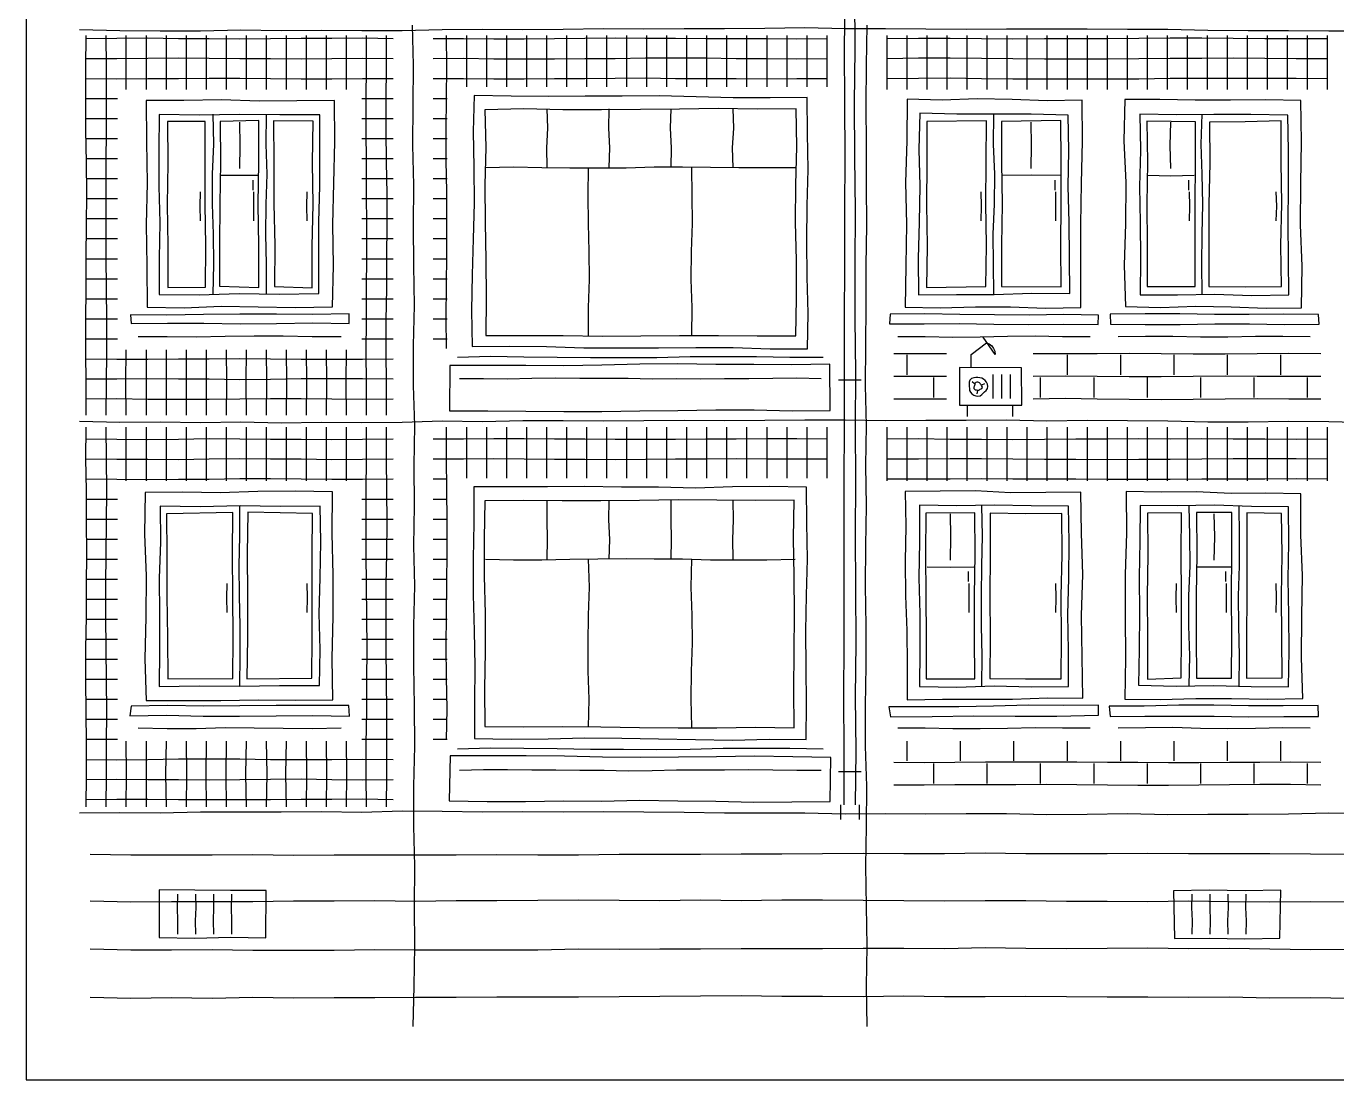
# Model space of a CAD drawing. Header units: millimetres. Extents: x 0 to 165, y 0 to 320.
# Drawn here: x 0 to 98.2, y 0 to 78.9 of the extents above; entities that cross this region are included whole.
import ezdxf

# ---------------------------------------------------------------- set-up
doc = ezdxf.new("R2010")
doc.units = ezdxf.units.MM
for name, color, linetype, true_color in [('01_KARKAS', 1, 'Continuous', 0xd62728), ('02_PROYOMY', 5, 'Continuous', 0x1f5fd6), ('03_BALKONY', 3, 'Continuous', 0x2ca02c), ('04_KLADKA', 32, 'Continuous', 0x8c5a2b), ('05_KONDICIONERY', 6, 'Continuous', 0xc512c5), ('06_VODOSTOK', 4, 'Continuous', 0x0f9aa0), ('07_TSEKOL', 30, 'Continuous', 0xe68a00)]:
    doc.layers.add(name, color=color, linetype=linetype, true_color=true_color)

msp = doc.modelspace()

# ---------------------------------------------------------------- linework, layer by layer
at = {"layer": '01_KARKAS'}
for points in [[(0, 81.509), (0, 78.491), (0, 75.472), (0, 72.453), (0, 69.434), (0, 66.415), (0, 63.396), (0, 60.377), (0, 57.358), (0, 54.34), (0, 51.321), (0, 48.302), (0, 45.283), (0, 42.264), (0, 39.245), (0, 36.226), (0, 33.208), (0, 30.189), (0, 27.17), (0, 24.151), (0, 21.132), (0, 18.113), (0, 15.094), (0, 12.075), (0, 9.057), (0, 6.038), (0, 3.019), (0, 0)], [(4, 78.667), (7.019, 78.594), (10.038, 78.556), (13.058, 78.556), (16.077, 78.638), (19.096, 78.586), (22.115, 78.612), (25.135, 78.601), (28.154, 78.594), (31.173, 78.661), (34.192, 78.693), (37.212, 78.669), (40.231, 78.695), (43.25, 78.75), (46.269, 78.726), (49.288, 78.732), (52.308, 78.731), (55.327, 78.762), (58.346, 78.806), (61.365, 78.731), (64.385, 78.749), (67.404, 78.719), (70.423, 78.702), (73.442, 78.709), (76.462, 78.712), (79.481, 78.704), (82.5, 78.689), (85.519, 78.681), (88.538, 78.614), (91.558, 78.598), (94.577, 78.589), (97.596, 78.566), (100.615, 78.564)], [(29, 4), (29.069, 7), (29.121, 10), (29.086, 13), (29.108, 16), (29.052, 19), (29.052, 22), (29.123, 25), (29.099, 28), (29.047, 31), (29.052, 34), (29.125, 37), (29.049, 40), (29.086, 43), (29.063, 46), (29.11, 49), (29.013, 52), (29.018, 55), (29.085, 58), (29.048, 61), (29.009, 64), (29.03, 67), (28.976, 70), (28.982, 73), (29.018, 76), (28.949, 79)], [(63, 4), (62.956, 7), (63.008, 10), (62.953, 13), (62.915, 16), (62.944, 19), (62.98, 22), (62.885, 25), (62.882, 28), (62.941, 31), (62.919, 34), (62.887, 37), (62.899, 40), (62.946, 43), (62.895, 46), (62.951, 49), (62.884, 52), (62.906, 55), (62.922, 58), (62.931, 61), (62.968, 64), (62.942, 67), (62.954, 70), (62.917, 73), (62.95, 76), (62.992, 79)], [(4, 49.333), (7.019, 49.254), (10.038, 49.288), (13.058, 49.226), (16.077, 49.284), (19.096, 49.217), (22.115, 49.263), (25.135, 49.24), (28.154, 49.262), (31.173, 49.351), (34.192, 49.295), (37.212, 49.38), (40.231, 49.373), (43.25, 49.365), (46.269, 49.387), (49.288, 49.404), (52.308, 49.39), (55.327, 49.402), (58.346, 49.441), (61.365, 49.439), (64.385, 49.388), (67.404, 49.403), (70.423, 49.415), (73.442, 49.438), (76.462, 49.354), (79.481, 49.41), (82.5, 49.386), (85.519, 49.353), (88.538, 49.291), (91.558, 49.29), (94.577, 49.327), (97.596, 49.298), (100.615, 49.238)], [(4, 20), (7.019, 20.015), (10.038, 19.994), (13.058, 20.069), (16.077, 20.071), (19.096, 20.078), (22.115, 20.1), (25.135, 20.053), (28.154, 20.132), (31.173, 20.127), (34.192, 20.065), (37.212, 20.089), (40.231, 20.077), (43.25, 20.103), (46.269, 20.062), (49.288, 20.034), (52.308, 19.989), (55.327, 19.983), (58.346, 19.988), (61.365, 19.922), (64.385, 19.941), (67.404, 19.927), (70.423, 19.946), (73.442, 19.936), (76.462, 19.874), (79.481, 19.89), (82.5, 19.942), (85.519, 19.867), (88.538, 19.903), (91.558, 19.884), (94.577, 19.911), (97.596, 19.992), (100.615, 19.955)], [(0, 0), (3, 0), (6, 0), (9, 0), (12, 0), (15, 0), (18, 0), (21, 0), (24, 0), (27, 0), (30, 0), (33, 0), (36, 0), (39, 0), (42, 0), (45, 0), (48, 0), (51, 0), (54, 0), (57, 0), (60, 0), (63, 0), (66, 0), (69, 0), (72, 0), (75, 0), (78, 0), (81, 0), (84, 0), (87, 0), (90, 0), (93, 0), (96, 0), (99, 0)]]:
    msp.add_lwpolyline(points, dxfattribs=at)
at = {"layer": '02_PROYOMY'}
for points in [[(8.985, 73.348), (9.015, 70.255), (9.05, 67.161), (8.983, 64.067), (9.046, 60.974), (9.056, 57.88)], [(23.109, 73.344), (20.284, 73.322), (17.459, 73.293), (14.635, 73.405), (11.81, 73.355), (8.985, 73.348)], [(22.938, 57.887), (23.013, 60.978), (22.978, 64.07), (23.045, 67.161), (23.129, 70.252), (23.109, 73.344)], [(65.994, 73.437), (65.966, 70.324), (65.875, 67.211), (65.958, 64.097), (65.902, 60.984), (65.847, 57.872)], [(79.099, 73.38), (76.477, 73.328), (73.857, 73.429), (71.236, 73.467), (68.615, 73.373), (65.994, 73.437)], [(79.001, 57.848), (79.017, 60.954), (79.007, 64.061), (79.067, 67.167), (79.143, 70.273), (79.099, 73.38)], [(82.298, 73.418), (82.236, 70.316), (82.38, 67.215), (82.361, 64.113), (82.269, 61.01), (82.351, 57.909)], [(95.502, 73.353), (92.861, 73.396), (90.221, 73.362), (87.58, 73.363), (84.939, 73.432), (82.298, 73.418)], [(95.537, 57.828), (95.587, 60.933), (95.473, 64.038), (95.483, 67.143), (95.543, 70.248), (95.502, 73.353)], [(9.969, 72.304), (9.947, 69.606), (9.934, 66.907), (10.017, 64.208), (9.957, 61.51), (9.97, 58.811)], [(22.004, 72.27), (18.995, 72.279), (15.987, 72.306), (12.978, 72.237), (9.969, 72.304)], [(10.576, 71.763), (10.6, 68.659), (10.562, 65.554), (10.622, 62.45), (10.604, 59.345)], [(13.404, 71.778), (10.576, 71.763)], [(13.422, 59.372), (13.446, 62.473), (13.41, 65.575), (13.415, 68.677), (13.404, 71.778)], [(14, 58.833), (14.05, 61.083), (14.034, 63.333), (13.963, 65.583), (13.965, 67.833), (14.059, 70.083), (14, 72.333)], [(14.537, 71.785), (14.563, 68.697), (14.505, 65.609), (14.487, 62.521), (14.493, 59.433)], [(17.417, 71.838), (14.537, 71.785)], [(16, 68.243), (16.021, 69.988), (16, 71.733)], [(17.427, 59.338), (17.43, 62.463), (17.39, 65.588), (17.435, 68.713), (17.417, 71.838)], [(18, 58.833), (18, 61.083), (17.959, 63.333), (17.977, 65.583), (18.061, 67.833), (17.986, 70.083), (18, 72.333)], [(21.499, 71.805), (18.535, 71.823)], [(18.535, 71.823), (18.56, 68.721), (18.548, 65.619), (18.62, 62.517), (18.591, 59.415)], [(21.42, 59.325), (21.434, 62.445), (21.491, 65.565), (21.444, 68.685), (21.499, 71.805)], [(21.928, 58.904), (21.934, 61.577), (21.926, 64.251), (21.999, 66.924), (21.999, 69.597), (22.004, 72.27)], [(66.955, 72.41), (66.884, 69.687), (66.939, 66.964), (66.91, 64.242), (66.814, 61.52), (66.854, 58.797)], [(78.07, 72.255), (75.292, 72.329), (72.513, 72.332), (69.733, 72.336), (66.955, 72.41)], [(67.473, 71.776), (67.464, 68.668), (67.457, 65.56), (67.491, 62.451), (67.452, 59.343)], [(71.954, 71.819), (67.473, 71.776)], [(71.898, 59.425), (71.953, 62.523), (71.905, 65.622), (71.916, 68.721), (71.954, 71.819)], [(72.5, 58.833), (72.463, 61.083), (72.445, 63.333), (72.531, 65.583), (72.557, 67.833), (72.456, 70.083), (72.5, 72.333)], [(73.079, 71.768), (73.067, 68.682), (73.111, 65.596), (73.064, 62.51), (73.077, 59.424)], [(77.521, 71.839), (73.079, 71.768)], [(75.3, 68.243), (75.323, 69.988), (75.3, 71.733)], [(77.532, 59.382), (77.511, 62.496), (77.535, 65.61), (77.546, 68.725), (77.521, 71.839)], [(78.175, 58.884), (78.165, 61.558), (78.148, 64.233), (78.056, 66.906), (78.109, 69.581), (78.07, 72.255)], [(83.425, 72.314), (83.474, 69.61), (83.396, 66.906), (83.447, 64.202), (83.493, 61.498), (83.459, 58.794)], [(94.524, 72.26), (91.749, 72.298), (88.974, 72.298), (86.199, 72.277), (83.425, 72.314)], [(87.597, 71.752), (83.955, 71.808)], [(83.955, 71.808), (84.001, 68.712), (83.968, 65.616), (83.972, 62.52), (83.983, 59.425)], [(85.752, 68.243), (85.713, 69.988), (85.752, 71.733)], [(87.58, 59.428), (87.58, 62.509), (87.576, 65.59), (87.608, 68.671), (87.597, 71.752)], [(88.104, 58.833), (88.08, 61.083), (88.094, 63.333), (88.152, 65.583), (88.108, 67.833), (88.037, 70.083), (88.104, 72.333)], [(88.639, 71.736), (88.665, 68.656), (88.607, 65.577), (88.603, 62.498), (88.605, 59.418)], [(94.025, 71.818), (91.333, 71.75), (88.639, 71.736)], [(94.036, 59.413), (93.996, 62.514), (94.067, 65.615), (94.025, 68.717), (94.025, 71.818)], [(94.6, 58.79), (94.562, 61.483), (94.547, 64.178), (94.569, 66.872), (94.567, 69.566), (94.524, 72.26)], [(73.1, 67.743), (75.3, 67.792), (77.5, 67.743)], [(14.6, 67.743), (17.4, 67.743)], [(17, 66.643), (17, 67.393)], [(77.1, 66.643), (77.1, 67.393)], [(84, 67.743), (85.752, 67.696), (87.504, 67.743)], [(87.104, 66.643), (87.104, 67.393)], [(13.05, 64.343), (13.044, 65.428), (13.05, 66.513)], [(17.05, 64.343), (17.049, 65.428), (17.05, 66.513)], [(21.05, 64.343), (21.027, 65.428), (21.05, 66.513)], [(71.55, 64.343), (71.566, 65.428), (71.55, 66.513)], [(77.15, 64.343), (77.142, 65.428), (77.15, 66.513)], [(87.154, 64.343), (87.17, 65.428), (87.154, 66.513)], [(93.65, 64.343), (93.689, 65.428), (93.65, 66.513)], [(10.604, 59.345), (13.422, 59.372)], [(14.493, 59.433), (17.427, 59.338)], [(18.591, 59.415), (21.42, 59.325)], [(67.452, 59.343), (71.898, 59.425)], [(73.077, 59.424), (77.532, 59.382)], [(83.983, 59.425), (87.58, 59.428)], [(88.605, 59.418), (91.32, 59.381), (94.036, 59.413)], [(9.056, 57.88), (11.833, 57.819), (14.609, 57.948), (17.385, 57.884), (20.162, 57.834), (22.938, 57.887)], [(9.97, 58.811), (12.96, 58.797), (15.949, 58.882), (18.939, 58.841), (21.928, 58.904)], [(66.854, 58.797), (69.684, 58.828), (72.515, 58.817), (75.345, 58.908), (78.175, 58.884)], [(82.351, 57.909), (84.988, 57.851), (87.626, 57.932), (90.263, 57.885), (92.899, 57.797), (95.537, 57.828)], [(83.459, 58.794), (86.245, 58.78), (89.03, 58.847), (91.815, 58.74), (94.6, 58.79)], [(24.2, 57.364), (21.47, 57.317), (18.739, 57.335), (16.008, 57.344), (13.277, 57.312), (10.546, 57.28), (7.815, 57.284)], [(7.815, 57.284), (7.866, 56.651)], [(24.194, 56.634), (24.2, 57.364)], [(64.733, 57.34), (64.682, 56.615)], [(80.345, 57.267), (77.744, 57.312), (75.141, 57.273), (72.539, 57.285), (69.937, 57.327), (67.335, 57.359), (64.733, 57.34)], [(65.847, 57.872), (68.478, 57.815), (71.109, 57.896), (73.74, 57.905), (76.37, 57.792), (79.001, 57.848)], [(80.299, 56.576), (80.345, 57.267)], [(96.828, 57.31), (94.226, 57.335), (91.625, 57.317), (89.023, 57.309), (86.421, 57.365), (83.82, 57.381), (81.218, 57.351)], [(81.218, 57.351), (81.235, 56.583)], [(96.862, 56.601), (96.828, 57.31)], [(7.866, 56.651), (10.588, 56.672), (13.309, 56.667), (16.03, 56.609), (18.752, 56.641), (21.473, 56.689), (24.194, 56.634)], [(64.682, 56.615), (67.285, 56.61), (69.888, 56.635), (72.491, 56.587), (75.093, 56.571), (77.696, 56.592), (80.299, 56.576)], [(81.235, 56.583), (83.84, 56.569), (86.444, 56.581), (89.048, 56.629), (91.653, 56.622), (94.257, 56.577), (96.862, 56.601)], [(8.4, 55.683), (10.571, 55.665), (12.743, 55.639), (14.914, 55.69), (17.086, 55.719), (19.257, 55.718), (21.429, 55.664), (23.6, 55.683)], [(65.3, 55.683), (67.357, 55.683), (69.414, 55.626), (71.471, 55.652), (73.529, 55.69), (75.586, 55.732), (77.643, 55.671), (79.7, 55.683)], [(81.8, 55.683), (83.857, 55.707), (85.914, 55.704), (87.971, 55.642), (90.029, 55.654), (92.086, 55.708), (94.143, 55.701), (96.2, 55.683)], [(8.919, 43.977), (8.871, 40.865), (8.984, 37.754), (8.973, 34.643), (8.895, 31.531), (8.985, 28.42)], [(22.959, 44.046), (20.151, 44.088), (17.343, 44.054), (14.535, 43.952), (11.727, 44.02), (8.919, 43.977)], [(22.981, 28.457), (22.928, 31.575), (23.004, 34.693), (22.991, 37.81), (22.928, 40.928), (22.959, 44.046)], [(79.018, 44.021), (76.383, 43.995), (73.747, 43.973), (71.112, 44.107), (68.476, 44.092), (65.84, 44.06)], [(65.84, 44.06), (65.89, 41.458), (65.863, 38.856), (65.883, 36.255), (65.979, 33.654), (65.993, 31.052), (66.004, 28.451)], [(79.162, 28.595), (79.1, 31.68), (79.065, 34.765), (79.152, 37.851), (79.057, 40.936), (79.018, 44.021)], [(82.407, 44.067), (82.444, 40.953), (82.33, 37.84), (82.337, 34.726), (82.36, 31.612), (82.297, 28.499)], [(95.501, 43.891), (92.882, 43.932), (90.263, 43.919), (87.645, 44.049), (85.026, 44.022), (82.407, 44.067)], [(95.632, 28.569), (95.543, 31.632), (95.568, 34.697), (95.621, 37.762), (95.499, 40.826), (95.501, 43.891)], [(10.031, 42.961), (10.056, 40.263), (9.952, 37.565), (9.98, 34.866), (9.993, 32.168), (9.96, 29.469)], [(22.027, 42.974), (19.028, 42.93), (16.029, 42.998), (13.03, 42.922), (10.031, 42.961)], [(15.477, 42.481), (10.501, 42.395)], [(10.501, 42.395), (10.533, 39.303), (10.533, 36.211), (10.591, 33.119), (10.599, 30.027)], [(15.492, 30.053), (15.507, 33.16), (15.489, 36.267), (15.46, 39.374), (15.477, 42.481)], [(16, 29.5), (16.027, 31.75), (16.038, 34), (15.986, 36.25), (15.943, 38.5), (16.012, 40.75), (16, 43)], [(16.61, 42.51), (16.547, 39.393), (16.589, 36.276), (16.574, 33.159), (16.524, 30.043)], [(21.443, 42.419), (16.61, 42.51)], [(21.399, 30.086), (21.42, 33.169), (21.425, 36.252), (21.42, 39.336), (21.443, 42.419)], [(21.977, 29.541), (22.022, 32.227), (21.951, 34.914), (22.012, 37.601), (22.062, 40.287), (22.027, 42.974)], [(66.923, 43.04), (66.926, 40.323), (66.868, 37.606), (66.95, 34.89), (66.956, 32.173), (66.932, 29.456)], [(78.092, 42.971), (75.3, 42.985), (72.507, 43.03), (69.715, 42.987), (66.923, 43.04)], [(67.395, 42.444), (67.378, 39.342), (67.411, 36.241), (67.424, 33.139), (67.425, 30.037)], [(71.067, 42.474), (67.395, 42.444)], [(69.252, 38.91), (69.266, 40.655), (69.252, 42.4)], [(71.067, 30.042), (71.057, 33.15), (71.037, 36.258), (71.093, 39.366), (71.067, 42.474)], [(71.604, 29.5), (71.63, 31.75), (71.571, 34), (71.569, 36.25), (71.604, 38.5), (71.644, 40.75), (71.604, 43)], [(72.211, 42.431), (72.221, 39.339), (72.183, 36.248), (72.215, 33.156), (72.202, 30.064)], [(77.59, 42.415), (74.9, 42.394), (72.211, 42.431)], [(77.55, 30.031), (77.566, 33.127), (77.544, 36.223), (77.602, 39.319), (77.59, 42.415)], [(78.089, 29.449), (78.099, 32.154), (78.04, 34.858), (78.109, 37.562), (78.145, 40.266), (78.092, 42.971)], [(83.466, 43.024), (83.435, 40.332), (83.381, 37.639), (83.405, 34.946), (83.377, 32.254), (83.334, 29.561)], [(94.563, 42.92), (91.789, 42.93), (89.015, 43.027), (86.24, 42.992), (83.466, 43.024)], [(84.002, 42.441), (84.031, 39.334), (83.976, 36.228), (84.014, 33.121), (84.008, 30.014)], [(86.563, 42.474), (84.002, 42.441)], [(86.524, 30.1), (86.543, 33.194), (86.561, 36.287), (86.531, 39.38), (86.563, 42.474)], [(87.133, 29.5), (87.167, 31.75), (87.114, 34), (87.098, 36.25), (87.191, 38.5), (87.178, 40.75), (87.133, 43)], [(87.674, 42.496), (87.703, 39.389), (87.66, 36.283), (87.664, 33.177), (87.67, 30.07)], [(90.325, 42.498), (87.674, 42.496)], [(89, 38.91), (89.041, 40.655), (89, 42.4)], [(90.303, 30.093), (90.323, 33.195), (90.289, 36.296), (90.322, 39.397), (90.325, 42.498)], [(90.867, 29.5), (90.904, 31.75), (90.859, 34), (90.831, 36.25), (90.887, 38.5), (90.892, 40.75), (90.867, 43)], [(91.448, 42.458), (91.453, 39.361), (91.443, 36.264), (91.427, 33.167), (91.424, 30.07)], [(94.047, 42.415), (91.448, 42.458)], [(94.085, 30.097), (94.059, 33.176), (94.043, 36.256), (94.092, 39.335), (94.047, 42.415)], [(94.58, 29.443), (94.619, 32.138), (94.598, 34.834), (94.549, 37.529), (94.603, 40.225), (94.563, 42.92)], [(67.5, 38.41), (69.252, 38.404), (71.004, 38.41)], [(87.733, 38.41), (90.267, 38.41)], [(70.604, 37.31), (70.604, 38.06)], [(89.867, 37.31), (89.867, 38.06)], [(15.05, 35.01), (15.02, 36.095), (15.05, 37.18)], [(21.05, 35.01), (21.079, 36.095), (21.05, 37.18)], [(70.654, 35.01), (70.634, 36.095), (70.654, 37.18)], [(77.15, 35.01), (77.169, 36.095), (77.15, 37.18)], [(86.183, 35.01), (86.155, 36.095), (86.183, 37.18)], [(89.917, 35.01), (89.917, 36.095), (89.917, 37.18)], [(93.65, 35.01), (93.675, 36.095), (93.65, 37.18)], [(9.96, 29.469), (12.964, 29.501), (15.969, 29.476), (18.973, 29.534), (21.977, 29.541)], [(10.599, 30.027), (15.492, 30.053)], [(16.524, 30.043), (21.399, 30.086)], [(66.932, 29.456), (69.721, 29.416), (72.511, 29.499), (75.3, 29.444), (78.089, 29.449)], [(67.425, 30.037), (71.067, 30.042)], [(72.202, 30.064), (74.876, 30.037), (77.55, 30.031)], [(83.334, 29.561), (86.145, 29.491), (88.957, 29.521), (91.768, 29.461), (94.58, 29.443)], [(84.008, 30.014), (86.524, 30.1)], [(87.67, 30.07), (90.303, 30.093)], [(91.424, 30.07), (94.085, 30.097)], [(66.004, 28.451), (68.636, 28.504), (71.267, 28.514), (73.899, 28.512), (76.53, 28.6), (79.162, 28.595)], [(82.297, 28.499), (84.964, 28.485), (87.631, 28.562), (90.298, 28.566), (92.966, 28.498), (95.632, 28.569)], [(7.869, 27.99), (7.759, 27.26)], [(24.163, 28.024), (21.448, 28.044), (18.732, 28.029), (16.016, 27.998), (13.301, 27.977), (10.585, 28.032), (7.869, 27.99)], [(8.985, 28.42), (11.784, 28.4), (14.583, 28.397), (17.382, 28.467), (20.182, 28.438), (22.981, 28.457)], [(24.222, 27.241), (24.163, 28.024)], [(80.327, 28.065), (77.711, 28.028), (75.095, 28.066), (72.48, 27.983), (69.865, 27.933), (67.249, 27.944), (64.633, 27.931)], [(64.633, 27.931), (64.754, 27.192)], [(80.333, 27.297), (80.327, 28.065)], [(96.786, 28.041), (94.179, 27.999), (91.572, 28.005), (88.965, 28.057), (86.358, 28.049), (83.751, 27.99), (81.144, 27.995)], [(81.144, 27.995), (81.209, 27.221)], [(96.81, 27.219), (96.786, 28.041)], [(7.759, 27.26), (10.503, 27.302), (13.247, 27.239), (15.991, 27.227), (18.734, 27.261), (21.478, 27.273), (24.222, 27.241)], [(64.754, 27.192), (67.87, 27.21), (70.985, 27.259), (74.101, 27.245), (77.217, 27.229), (80.333, 27.297)], [(81.209, 27.221), (83.809, 27.228), (86.409, 27.244), (89.01, 27.227), (91.61, 27.197), (94.21, 27.21), (96.81, 27.219)], [(8.4, 26.35), (10.571, 26.319), (12.743, 26.32), (14.914, 26.394), (17.086, 26.368), (19.257, 26.33), (21.429, 26.32), (23.6, 26.35)], [(65.3, 26.35), (67.357, 26.37), (69.414, 26.313), (71.471, 26.299), (73.529, 26.341), (75.586, 26.38), (77.643, 26.366), (79.7, 26.35)], [(81.8, 26.35), (83.857, 26.382), (85.914, 26.409), (87.971, 26.337), (90.029, 26.323), (92.086, 26.337), (94.143, 26.394), (96.2, 26.35)]]:
    msp.add_lwpolyline(points, dxfattribs=at)
at = {"layer": '03_BALKONY'}
for points in [[(33.565, 73.722), (33.488, 71.037), (33.53, 68.35), (33.558, 65.664), (33.495, 62.978), (33.409, 60.292), (33.35, 57.607), (33.404, 54.92)], [(58.516, 73.56), (55.743, 73.539), (52.971, 73.545), (50.199, 73.624), (47.427, 73.703), (44.654, 73.681), (41.882, 73.667), (39.109, 73.64), (36.337, 73.675), (33.565, 73.722)], [(57.678, 72.713), (54.764, 72.701), (51.851, 72.743), (48.937, 72.7), (46.024, 72.684), (43.111, 72.65), (40.197, 72.661), (37.283, 72.713), (34.37, 72.658)], [(39.04, 68.333), (39.012, 69.8), (39.076, 71.267), (39.04, 72.733)], [(43.68, 68.333), (43.717, 69.8), (43.645, 71.267), (43.68, 72.733)], [(48.32, 68.333), (48.351, 69.8), (48.276, 71.267), (48.32, 72.733)], [(52.96, 68.333), (52.925, 69.8), (53.009, 71.267), (52.96, 72.733)], [(57.666, 55.719), (57.711, 58.551), (57.707, 61.384), (57.627, 64.216), (57.658, 67.048), (57.725, 69.88), (57.678, 72.713)], [(58.54, 54.742), (58.584, 57.43), (58.519, 60.118), (58.478, 62.807), (58.508, 65.495), (58.578, 68.184), (58.54, 70.872), (58.516, 73.56)], [(34.37, 72.658), (34.432, 69.839), (34.364, 67.02), (34.381, 64.201), (34.43, 61.382), (34.46, 58.563), (34.427, 55.744)], [(34.4, 68.333), (36.509, 68.386), (38.618, 68.323), (40.727, 68.3), (42.836, 68.314), (44.945, 68.306), (47.055, 68.368), (49.164, 68.377), (51.273, 68.35), (53.382, 68.338), (55.491, 68.318), (57.6, 68.333)], [(42.133, 55.733), (42.128, 57.833), (42.197, 59.933), (42.176, 62.033), (42.115, 64.133), (42.109, 66.233), (42.133, 68.333)], [(49.867, 55.733), (49.89, 57.833), (49.817, 59.933), (49.833, 62.033), (49.929, 64.133), (49.885, 66.233), (49.867, 68.333)], [(34.427, 55.744), (37.332, 55.754), (40.237, 55.738), (43.142, 55.698), (46.047, 55.721), (48.951, 55.742), (51.856, 55.755), (54.761, 55.733), (57.666, 55.719)], [(32.3, 54.133), (34.791, 54.21), (37.282, 54.157), (39.773, 54.123), (42.264, 54.095), (44.755, 54.095), (47.245, 54.108), (49.736, 54.164), (52.227, 54.161), (54.718, 54.179), (57.209, 54.134), (59.7, 54.133)], [(33.404, 54.92), (36.197, 54.94), (38.99, 54.912), (41.782, 54.824), (44.575, 54.816), (47.368, 54.815), (50.162, 54.838), (52.955, 54.846), (55.747, 54.744), (58.54, 54.742)], [(31.735, 53.498), (31.723, 50.096)], [(60.208, 53.591), (57.361, 53.548), (54.513, 53.572), (51.666, 53.563), (48.818, 53.624), (45.971, 53.587), (43.124, 53.536), (40.277, 53.482), (37.429, 53.492), (34.582, 53.496), (31.735, 53.498)], [(60.227, 50.132), (60.208, 53.591)], [(32.45, 52.533), (34.257, 52.52), (36.063, 52.512), (37.87, 52.553), (39.677, 52.579), (41.483, 52.563), (43.29, 52.553), (45.097, 52.555), (46.903, 52.509), (48.71, 52.52), (50.517, 52.5), (52.323, 52.517), (54.13, 52.521), (55.937, 52.542), (57.743, 52.579), (59.55, 52.533)], [(31.723, 50.096), (34.573, 50.116), (37.424, 50.079), (40.274, 50.051), (43.125, 50.045), (45.975, 50.109), (48.825, 50.127), (51.676, 50.173), (54.526, 50.171), (57.376, 50.114), (60.227, 50.132)], [(33.523, 44.4), (33.547, 41.709), (33.474, 39.017), (33.482, 36.326), (33.553, 33.635), (33.613, 30.943), (33.585, 28.252), (33.578, 25.56)], [(58.466, 44.388), (55.695, 44.438), (52.923, 44.401), (50.152, 44.318), (47.38, 44.378), (44.609, 44.388), (41.837, 44.437), (39.066, 44.417), (36.294, 44.415), (33.523, 44.4)], [(58.424, 25.494), (58.47, 28.193), (58.423, 30.892), (58.412, 33.591), (58.471, 36.29), (58.521, 38.989), (58.485, 41.689), (58.466, 44.388)], [(34.359, 43.362), (34.316, 40.546), (34.319, 37.731), (34.383, 34.915), (34.383, 32.099), (34.327, 29.284), (34.35, 26.468)], [(57.526, 43.419), (54.63, 43.399), (51.734, 43.416), (48.838, 43.45), (45.942, 43.377), (43.047, 43.351), (40.151, 43.365), (37.255, 43.386), (34.359, 43.362)], [(39.04, 39), (39.044, 40.467), (39.019, 41.933), (39.04, 43.4)], [(43.68, 39), (43.72, 40.467), (43.66, 41.933), (43.68, 43.4)], [(48.32, 39), (48.337, 40.467), (48.314, 41.933), (48.32, 43.4)], [(52.96, 39), (52.934, 40.467), (52.999, 41.933), (52.96, 43.4)], [(57.54, 26.356), (57.499, 29.2), (57.541, 32.044), (57.566, 34.887), (57.536, 37.731), (57.481, 40.575), (57.526, 43.419)], [(34.4, 39), (36.509, 38.952), (38.618, 38.935), (40.727, 38.99), (42.836, 39.022), (44.945, 39.036), (47.055, 39.022), (49.164, 39.018), (51.273, 38.947), (53.382, 38.934), (55.491, 38.953), (57.6, 39)], [(42.133, 26.4), (42.168, 28.5), (42.108, 30.6), (42.104, 32.7), (42.13, 34.8), (42.195, 36.9), (42.133, 39)], [(49.867, 26.4), (49.818, 28.5), (49.854, 30.6), (49.917, 32.7), (49.881, 34.8), (49.817, 36.9), (49.867, 39)], [(33.578, 25.56), (36.339, 25.509), (39.1, 25.542), (41.86, 25.605), (44.621, 25.594), (47.382, 25.532), (50.142, 25.489), (52.903, 25.433), (55.664, 25.508), (58.424, 25.494)], [(34.35, 26.468), (37.249, 26.448), (40.148, 26.467), (43.047, 26.448), (45.945, 26.394), (48.844, 26.358), (51.743, 26.371), (54.642, 26.418), (57.54, 26.356)], [(32.3, 24.8), (34.791, 24.851), (37.282, 24.849), (39.773, 24.813), (42.264, 24.765), (44.755, 24.769), (47.245, 24.731), (49.736, 24.775), (52.227, 24.843), (54.718, 24.832), (57.209, 24.844), (59.7, 24.8)], [(31.766, 24.259), (31.693, 20.899)], [(60.274, 24.151), (57.423, 24.196), (54.573, 24.232), (51.722, 24.184), (48.871, 24.171), (46.02, 24.133), (43.169, 24.174), (40.318, 24.251), (37.468, 24.263), (34.617, 24.275), (31.766, 24.259)], [(60.225, 20.85), (60.274, 24.151)], [(32.45, 23.2), (34.257, 23.231), (36.063, 23.235), (37.87, 23.227), (39.677, 23.222), (41.483, 23.186), (43.29, 23.183), (45.097, 23.146), (46.903, 23.172), (48.71, 23.205), (50.517, 23.223), (52.323, 23.221), (54.13, 23.228), (55.937, 23.222), (57.743, 23.196), (59.55, 23.2)], [(31.693, 20.899), (34.546, 20.853), (37.399, 20.853), (40.252, 20.884), (43.106, 20.875), (45.959, 20.941), (48.812, 20.885), (51.665, 20.869), (54.518, 20.802), (57.371, 20.81), (60.225, 20.85)]]:
    msp.add_lwpolyline(points, dxfattribs=at)
at = {"layer": '04_KLADKA'}
for points in [[(4.5, 49.783), (4.491, 52.153), (4.477, 54.522), (4.461, 56.892), (4.489, 59.261), (4.504, 61.631), (4.525, 64), (4.535, 66.369), (4.516, 68.739), (4.472, 71.108), (4.47, 73.478), (4.475, 75.847), (4.5, 78.217)], [(4.5, 78), (6.8, 78.017), (9.1, 78.034), (11.4, 77.994), (13.7, 77.991), (16, 77.978), (18.3, 77.994), (20.6, 78.021), (22.9, 78.02), (25.2, 78.035), (27.5, 78)], [(6, 49.783), (6.018, 52.153), (6.042, 54.522), (6.032, 56.892), (6.014, 59.261), (5.999, 61.631), (5.986, 64), (5.979, 66.369), (5.993, 68.739), (6.018, 71.108), (6.017, 73.478), (6.024, 75.847), (6, 78.217)], [(7.5, 74.183), (7.5, 78.217)], [(9, 74.183), (9, 78.217)], [(10.5, 74.183), (10.5, 78.217)], [(12, 74.183), (12, 78.217)], [(13.5, 74.183), (13.5, 78.217)], [(15, 74.183), (15, 78.217)], [(16.5, 74.183), (16.5, 78.217)], [(18, 74.183), (18, 78.217)], [(19.5, 74.183), (19.5, 78.217)], [(21, 74.183), (21, 78.217)], [(22.5, 74.183), (22.5, 78.217)], [(24, 74.183), (24, 78.217)], [(25.5, 49.783), (25.482, 52.153), (25.46, 54.522), (25.494, 56.892), (25.502, 59.261), (25.529, 61.631), (25.522, 64), (25.506, 66.369), (25.484, 68.739), (25.459, 71.108), (25.481, 73.478), (25.493, 75.847), (25.5, 78.217)], [(27, 49.783), (26.981, 52.153), (26.966, 54.522), (26.978, 56.892), (27.019, 59.261), (27.028, 61.631), (27.043, 64), (27.032, 66.369), (26.996, 68.739), (26.978, 71.108), (26.979, 73.478), (26.995, 75.847), (27, 78.217)], [(30.5, 78), (32.769, 77.98), (35.038, 77.974), (37.308, 77.975), (39.577, 77.98), (41.846, 78.006), (44.115, 78.035), (46.385, 78.02), (48.654, 78.019), (50.923, 77.99), (53.192, 77.99), (55.462, 77.981), (57.731, 77.968), (60, 78)], [(31.5, 54.783), (31.468, 57.127), (31.484, 59.47), (31.518, 61.813), (31.517, 64.157), (31.517, 66.5), (31.471, 68.843), (31.473, 71.187), (31.489, 73.53), (31.508, 75.873), (31.5, 78.217)], [(33, 74.383), (33, 78.217)], [(34.5, 74.383), (34.5, 78.217)], [(36, 74.383), (36, 78.217)], [(37.5, 74.383), (37.5, 78.217)], [(39, 74.383), (39, 78.217)], [(40.5, 74.383), (40.5, 78.217)], [(42, 74.383), (42, 78.217)], [(43.5, 74.383), (43.5, 78.217)], [(45, 74.383), (45, 78.217)], [(46.5, 74.383), (46.5, 78.217)], [(48, 74.383), (48, 78.217)], [(49.5, 74.383), (49.5, 78.217)], [(51, 74.383), (51, 78.217)], [(52.5, 74.383), (52.5, 78.217)], [(54, 74.383), (54, 78.217)], [(55.5, 74.383), (55.5, 78.217)], [(57, 74.383), (57, 78.217)], [(58.5, 74.383), (58.5, 78.217)], [(60, 74.383), (60, 78.217)], [(64.5, 74.183), (64.5, 78.217)], [(64.5, 78), (66.857, 78.021), (69.214, 78.007), (71.571, 78.003), (73.929, 77.971), (76.286, 77.98), (78.643, 77.99), (81, 77.988), (83.357, 78.026), (85.714, 78.042), (88.071, 78.032), (90.429, 78.008), (92.786, 77.985), (95.143, 77.982), (97.5, 78)], [(66, 74.183), (66, 78.217)], [(67.5, 74.183), (67.5, 78.217)], [(69, 74.183), (69, 78.217)], [(70.5, 74.183), (70.5, 78.217)], [(72, 74.183), (72, 78.217)], [(73.5, 74.183), (73.5, 78.217)], [(75, 74.183), (75, 78.217)], [(76.5, 74.183), (76.5, 78.217)], [(78, 74.183), (78, 78.217)], [(79.5, 74.183), (79.5, 78.217)], [(81, 74.183), (81, 78.217)], [(82.5, 74.183), (82.5, 78.217)], [(84, 74.183), (84, 78.217)], [(85.5, 74.183), (85.5, 78.217)], [(87, 74.183), (87, 78.217)], [(88.5, 74.183), (88.5, 78.217)], [(90, 74.183), (90, 78.217)], [(91.5, 74.183), (91.5, 78.217)], [(93, 74.183), (93, 78.217)], [(94.5, 74.183), (94.5, 78.217)], [(96, 74.183), (96, 78.217)], [(97.5, 74.183), (97.5, 78.217)], [(4.5, 76.5), (6.8, 76.496), (9.1, 76.52), (11.4, 76.531), (13.7, 76.524), (16, 76.499), (18.3, 76.482), (20.6, 76.466), (22.9, 76.483), (25.2, 76.523), (27.5, 76.5)], [(30.5, 76.5), (32.769, 76.515), (35.038, 76.478), (37.308, 76.477), (39.577, 76.479), (41.846, 76.483), (44.115, 76.488), (46.385, 76.534), (48.654, 76.532), (50.923, 76.532), (53.192, 76.492), (55.462, 76.488), (57.731, 76.459), (60, 76.5)], [(64.5, 76.5), (66.857, 76.538), (69.214, 76.544), (71.571, 76.517), (73.929, 76.495), (76.286, 76.476), (78.643, 76.472), (81, 76.46), (83.357, 76.489), (85.714, 76.511), (88.071, 76.513), (90.429, 76.542), (92.786, 76.517), (95.143, 76.5), (97.5, 76.5)], [(4.5, 75), (6.8, 74.969), (9.1, 74.994), (11.4, 74.996), (13.7, 75.014), (16, 75.017), (18.3, 74.995), (20.6, 74.976), (22.9, 74.974), (25.2, 75.006), (27.5, 75)], [(30.5, 75), (32.769, 74.992), (35.038, 74.981), (37.308, 74.973), (39.577, 74.99), (41.846, 75.007), (44.115, 75.014), (46.385, 75.044), (48.654, 75.007), (50.923, 75.007), (53.192, 74.997), (55.462, 74.964), (57.731, 74.985), (60, 75)], [(64.5, 75), (66.857, 75.024), (69.214, 75.034), (71.571, 75.002), (73.929, 74.981), (76.286, 74.973), (78.643, 74.971), (81, 74.978), (83.357, 74.98), (85.714, 75.009), (88.071, 75.02), (90.429, 75.027), (92.786, 75.021), (95.143, 75.01), (97.5, 75)], [(4.5, 73.5), (6.85, 73.5)], [(25.15, 73.5), (27.5, 73.5)], [(30.5, 73.5), (31.55, 73.5)], [(4.5, 72), (6.85, 72)], [(25.15, 72), (27.5, 72)], [(30.5, 72), (31.55, 72)], [(4.5, 70.5), (6.85, 70.5)], [(25.15, 70.5), (27.5, 70.5)], [(30.5, 70.5), (31.55, 70.5)], [(4.5, 69), (6.85, 69)], [(25.15, 69), (27.5, 69)], [(30.5, 69), (31.55, 69)], [(4.5, 67.5), (6.85, 67.5)], [(25.15, 67.5), (27.5, 67.5)], [(30.5, 67.5), (31.55, 67.5)], [(4.5, 66), (6.85, 66)], [(25.15, 66), (27.5, 66)], [(30.5, 66), (31.55, 66)], [(4.5, 64.5), (6.85, 64.5)], [(25.15, 64.5), (27.5, 64.5)], [(30.5, 64.5), (31.55, 64.5)], [(4.5, 63), (6.85, 63)], [(25.15, 63), (27.5, 63)], [(30.5, 63), (31.55, 63)], [(4.5, 61.5), (6.85, 61.5)], [(25.15, 61.5), (27.5, 61.5)], [(30.5, 61.5), (31.55, 61.5)], [(4.5, 60), (6.85, 60)], [(25.15, 60), (27.5, 60)], [(30.5, 60), (31.55, 60)], [(4.5, 58.5), (6.85, 58.5)], [(25.15, 58.5), (27.5, 58.5)], [(30.5, 58.5), (31.55, 58.5)], [(4.5, 57), (6.85, 57)], [(25.15, 57), (27.5, 57)], [(30.5, 57), (31.55, 57)], [(4.5, 55.5), (6.85, 55.5)], [(25.15, 55.5), (27.5, 55.5)], [(30.5, 55.5), (31.55, 55.5)], [(4.5, 54), (6.8, 53.968), (9.1, 53.969), (11.4, 54.008), (13.7, 54.006), (16, 54.016), (18.3, 54.007), (20.6, 53.985), (22.9, 53.962), (25.2, 53.976), (27.5, 54)], [(7.5, 49.783), (7.462, 52.233), (7.5, 54.683)], [(9, 49.783), (9.01, 52.233), (9, 54.683)], [(10.5, 49.783), (10.517, 52.233), (10.5, 54.683)], [(12, 49.783), (12.019, 52.233), (12, 54.683)], [(13.5, 49.783), (13.506, 52.233), (13.5, 54.683)], [(15, 49.783), (15.033, 52.233), (15, 54.683)], [(16.5, 49.783), (16.474, 52.233), (16.5, 54.683)], [(18, 49.783), (18.017, 52.233), (18, 54.683)], [(19.5, 49.783), (19.53, 52.233), (19.5, 54.683)], [(21, 49.783), (21.018, 52.233), (21, 54.683)], [(22.5, 49.783), (22.516, 52.233), (22.5, 54.683)], [(24, 49.783), (23.967, 52.233), (24, 54.683)], [(65, 54.4), (68.95, 54.4)], [(66, 52.8), (66, 54.3)], [(75.45, 54.4), (77.844, 54.392), (80.239, 54.41), (82.633, 54.415), (85.028, 54.399), (87.422, 54.379), (89.817, 54.366), (92.211, 54.404), (94.606, 54.431), (97, 54.4)], [(78, 52.8), (78, 54.3)], [(82, 52.8), (82, 54.3)], [(86, 52.8), (86, 54.3)], [(90, 52.8), (90, 54.3)], [(94, 52.8), (94, 54.3)], [(4.5, 52.5), (6.8, 52.513), (9.1, 52.52), (11.4, 52.511), (13.7, 52.495), (16, 52.459), (18.3, 52.468), (20.6, 52.521), (22.9, 52.523), (25.2, 52.53), (27.5, 52.5)], [(65, 52.7), (68.95, 52.7)], [(68, 51.1), (68, 52.6)], [(75.45, 52.7), (77.844, 52.719), (80.239, 52.69), (82.633, 52.673), (85.028, 52.672), (87.422, 52.701), (89.817, 52.717), (92.211, 52.708), (94.606, 52.69), (97, 52.7)], [(76, 51.1), (76, 52.6)], [(80, 51.1), (80, 52.6)], [(84, 51.1), (84, 52.6)], [(88, 51.1), (88, 52.6)], [(92, 51.1), (92, 52.6)], [(96, 51.1), (96, 52.6)], [(4.5, 51), (6.8, 51.016), (9.1, 50.975), (11.4, 50.976), (13.7, 50.987), (16, 51.015), (18.3, 51.022), (20.6, 51.024), (22.9, 51.003), (25.2, 50.978), (27.5, 51)], [(65, 51), (68.95, 51)], [(75.45, 51), (77.844, 51.049), (80.239, 51.005), (82.633, 50.978), (85.028, 50.961), (87.422, 50.981), (89.817, 51.003), (92.211, 51.016), (94.606, 50.998), (97, 51)], [(4.5, 20.45), (4.51, 22.819), (4.51, 25.189), (4.484, 27.558), (4.466, 29.928), (4.463, 32.297), (4.506, 34.667), (4.528, 37.036), (4.539, 39.406), (4.516, 41.775), (4.515, 44.144), (4.473, 46.514), (4.5, 48.883)], [(6, 20.45), (6.003, 22.819), (6.021, 25.189), (6.036, 27.558), (6.02, 29.928), (5.999, 32.297), (5.975, 34.667), (5.961, 37.036), (5.99, 39.406), (6.017, 41.775), (6.031, 44.144), (6.019, 46.514), (6, 48.883)], [(7.5, 44.85), (7.5, 48.883)], [(9, 44.85), (9, 48.883)], [(10.5, 44.85), (10.5, 48.883)], [(12, 44.85), (12, 48.883)], [(13.5, 44.85), (13.5, 48.883)], [(15, 44.85), (15, 48.883)], [(16.5, 44.85), (16.5, 48.883)], [(18, 44.85), (18, 48.883)], [(19.5, 44.85), (19.5, 48.883)], [(21, 44.85), (21, 48.883)], [(22.5, 44.85), (22.5, 48.883)], [(24, 44.85), (24, 48.883)], [(25.5, 20.45), (25.47, 22.819), (25.481, 25.189), (25.507, 27.558), (25.525, 29.928), (25.538, 32.297), (25.508, 34.667), (25.483, 37.036), (25.466, 39.406), (25.462, 41.775), (25.468, 44.144), (25.491, 46.514), (25.5, 48.883)], [(27, 20.45), (27.025, 22.819), (27.013, 25.189), (27.006, 27.558), (26.986, 29.928), (26.97, 32.297), (26.96, 34.667), (26.98, 37.036), (27.005, 39.406), (27.032, 41.775), (27.027, 44.144), (27.001, 46.514), (27, 48.883)], [(31.5, 25.45), (31.529, 27.793), (31.486, 30.137), (31.47, 32.48), (31.485, 34.823), (31.516, 37.167), (31.528, 39.51), (31.532, 41.853), (31.521, 44.197), (31.479, 46.54), (31.5, 48.883)], [(33, 45.05), (33, 48.883)], [(34.5, 45.05), (34.5, 48.883)], [(36, 45.05), (36, 48.883)], [(37.5, 45.05), (37.5, 48.883)], [(39, 45.05), (39, 48.883)], [(40.5, 45.05), (40.5, 48.883)], [(42, 45.05), (42, 48.883)], [(43.5, 45.05), (43.5, 48.883)], [(45, 45.05), (45, 48.883)], [(46.5, 45.05), (46.5, 48.883)], [(48, 45.05), (48, 48.883)], [(49.5, 45.05), (49.5, 48.883)], [(51, 45.05), (51, 48.883)], [(52.5, 45.05), (52.5, 48.883)], [(54, 45.05), (54, 48.883)], [(55.5, 45.05), (55.5, 48.883)], [(57, 45.05), (57, 48.883)], [(58.5, 45.05), (58.5, 48.883)], [(60, 45.05), (60, 48.883)], [(64.5, 44.85), (64.5, 48.883)], [(66, 44.85), (66, 48.883)], [(67.5, 44.85), (67.5, 48.883)], [(69, 44.85), (69, 48.883)], [(70.5, 44.85), (70.5, 48.883)], [(72, 44.85), (72, 48.883)], [(73.5, 44.85), (73.5, 48.883)], [(75, 44.85), (75, 48.883)], [(76.5, 44.85), (76.5, 48.883)], [(78, 44.85), (78, 48.883)], [(79.5, 44.85), (79.5, 48.883)], [(81, 44.85), (81, 48.883)], [(82.5, 44.85), (82.5, 48.883)], [(84, 44.85), (84, 48.883)], [(85.5, 44.85), (85.5, 48.883)], [(87, 44.85), (87, 48.883)], [(88.5, 44.85), (88.5, 48.883)], [(90, 44.85), (90, 48.883)], [(91.5, 44.85), (91.5, 48.883)], [(93, 44.85), (93, 48.883)], [(94.5, 44.85), (94.5, 48.883)], [(96, 44.85), (96, 48.883)], [(97.5, 44.85), (97.5, 48.883)], [(4.5, 48), (6.8, 47.972), (9.1, 47.965), (11.4, 47.99), (13.7, 48.023), (16, 48.016), (18.3, 47.994), (20.6, 47.992), (22.9, 47.957), (25.2, 47.982), (27.5, 48)], [(30.5, 48), (32.769, 48.013), (35.038, 48.027), (37.308, 48.028), (39.577, 48.003), (41.846, 47.996), (44.115, 47.983), (46.385, 47.982), (48.654, 47.992), (50.923, 48.004), (53.192, 48.009), (55.462, 48.036), (57.731, 48.037), (60, 48)], [(64.5, 48), (66.857, 48.026), (69.214, 47.994), (71.571, 47.971), (73.929, 47.965), (76.286, 47.97), (78.643, 48), (81, 48.014), (83.357, 48.021), (85.714, 48.018), (88.071, 48.029), (90.429, 48.006), (92.786, 47.998), (95.143, 47.974), (97.5, 48)], [(4.5, 46.5), (6.8, 46.475), (9.1, 46.474), (11.4, 46.47), (13.7, 46.497), (16, 46.523), (18.3, 46.511), (20.6, 46.501), (22.9, 46.465), (25.2, 46.478), (27.5, 46.5)], [(30.5, 46.5), (32.769, 46.515), (35.038, 46.527), (37.308, 46.511), (39.577, 46.484), (41.846, 46.482), (44.115, 46.464), (46.385, 46.49), (48.654, 46.516), (50.923, 46.519), (53.192, 46.54), (55.462, 46.512), (57.731, 46.5), (60, 46.5)], [(64.5, 46.5), (66.857, 46.52), (69.214, 46.527), (71.571, 46.528), (73.929, 46.51), (76.286, 46.485), (78.643, 46.48), (81, 46.463), (83.357, 46.485), (85.714, 46.491), (88.071, 46.5), (90.429, 46.539), (92.786, 46.524), (95.143, 46.522), (97.5, 46.5)], [(4.5, 45), (6.8, 44.988), (9.1, 44.963), (11.4, 44.988), (13.7, 44.995), (16, 45.025), (18.3, 45.036), (20.6, 45.012), (22.9, 44.983), (25.2, 44.982), (27.5, 45)], [(30.5, 45), (31.55, 45)], [(64.5, 45), (66.857, 45.021), (69.214, 45.019), (71.571, 45.04), (73.929, 45.023), (76.286, 45.003), (78.643, 44.999), (81, 44.978), (83.357, 44.981), (85.714, 44.985), (88.071, 45), (90.429, 45.021), (92.786, 45.017), (95.143, 45.041), (97.5, 45)], [(4.5, 43.5), (6.85, 43.5)], [(25.15, 43.5), (27.5, 43.5)], [(30.5, 43.5), (31.55, 43.5)], [(4.5, 42), (6.85, 42)], [(25.15, 42), (27.5, 42)], [(30.5, 42), (31.55, 42)], [(4.5, 40.5), (6.85, 40.5)], [(25.15, 40.5), (27.5, 40.5)], [(30.5, 40.5), (31.55, 40.5)], [(4.5, 39), (6.85, 39)], [(25.15, 39), (27.5, 39)], [(30.5, 39), (31.55, 39)], [(4.5, 37.5), (6.85, 37.5)], [(25.15, 37.5), (27.5, 37.5)], [(30.5, 37.5), (31.55, 37.5)], [(4.5, 36), (6.85, 36)], [(25.15, 36), (27.5, 36)], [(30.5, 36), (31.55, 36)], [(4.5, 34.5), (6.85, 34.5)], [(25.15, 34.5), (27.5, 34.5)], [(30.5, 34.5), (31.55, 34.5)], [(4.5, 33), (6.85, 33)], [(25.15, 33), (27.5, 33)], [(30.5, 33), (31.55, 33)], [(4.5, 31.5), (6.85, 31.5)], [(25.15, 31.5), (27.5, 31.5)], [(30.5, 31.5), (31.55, 31.5)], [(4.5, 30), (6.85, 30)], [(25.15, 30), (27.5, 30)], [(30.5, 30), (31.55, 30)], [(4.5, 28.5), (6.85, 28.5)], [(25.15, 28.5), (27.5, 28.5)], [(30.5, 28.5), (31.55, 28.5)], [(4.5, 27), (6.85, 27)], [(25.15, 27), (27.5, 27)], [(30.5, 27), (31.55, 27)], [(4.5, 25.5), (6.85, 25.5)], [(7.5, 20.45), (7.513, 22.9), (7.5, 25.35)], [(9, 20.45), (9.017, 22.9), (9, 25.35)], [(10.5, 20.45), (10.47, 22.9), (10.5, 25.35)], [(12, 20.45), (12.026, 22.9), (12, 25.35)], [(13.5, 20.45), (13.47, 22.9), (13.5, 25.35)], [(15, 20.45), (14.975, 22.9), (15, 25.35)], [(16.5, 20.45), (16.461, 22.9), (16.5, 25.35)], [(18, 20.45), (18.04, 22.9), (18, 25.35)], [(19.5, 20.45), (19.46, 22.9), (19.5, 25.35)], [(21, 20.45), (21.018, 22.9), (21, 25.35)], [(22.5, 20.45), (22.528, 22.9), (22.5, 25.35)], [(24, 20.45), (24.01, 22.9), (24, 25.35)], [(25.15, 25.5), (27.5, 25.5)], [(30.5, 25.5), (31.55, 25.5)], [(66, 23.9), (66, 25.35)], [(70, 23.9), (70, 25.35)], [(74, 23.9), (74, 25.35)], [(78, 23.9), (78, 25.35)], [(82, 23.9), (82, 25.35)], [(86, 23.9), (86, 25.35)], [(90, 23.9), (90, 25.35)], [(94, 23.9), (94, 25.35)], [(4.5, 24), (6.8, 23.959), (9.1, 23.982), (11.4, 24.034), (13.7, 24.044), (16, 24.03), (18.3, 23.981), (20.6, 23.986), (22.9, 23.993), (25.2, 24.006), (27.5, 24)], [(65, 23.8), (67.286, 23.762), (69.571, 23.784), (71.857, 23.815), (74.143, 23.808), (76.429, 23.826), (78.714, 23.811), (81, 23.796), (83.286, 23.788), (85.571, 23.774), (87.857, 23.775), (90.143, 23.788), (92.429, 23.778), (94.714, 23.824), (97, 23.8)], [(68, 22.2), (68, 23.7)], [(72, 22.2), (72, 23.7)], [(76, 22.2), (76, 23.7)], [(80, 22.2), (80, 23.7)], [(84, 22.2), (84, 23.7)], [(88, 22.2), (88, 23.7)], [(92, 22.2), (92, 23.7)], [(96, 22.2), (96, 23.7)], [(4.5, 22.5), (6.8, 22.523), (9.1, 22.498), (11.4, 22.488), (13.7, 22.462), (16, 22.5), (18.3, 22.522), (20.6, 22.533), (22.9, 22.495), (25.2, 22.469), (27.5, 22.5)], [(65, 22.1), (67.286, 22.101), (69.571, 22.114), (71.857, 22.128), (74.143, 22.116), (76.429, 22.13), (78.714, 22.108), (81, 22.093), (83.286, 22.077), (85.571, 22.061), (87.857, 22.086), (90.143, 22.114), (92.429, 22.135), (94.714, 22.138), (97, 22.1)], [(4.5, 21), (6.8, 21.025), (9.1, 21.024), (11.4, 21.004), (13.7, 20.993), (16, 20.985), (18.3, 20.992), (20.6, 21.014), (22.9, 21.021), (25.2, 21.032), (27.5, 21)]]:
    msp.add_lwpolyline(points, dxfattribs=at)
at = {"layer": '05_KONDICIONERY'}
for points in [[(70.8, 54.333), (71.933, 55.203)], [(72.6, 54.333), (71.7, 55.633)], [(71.933, 55.203), (72.15, 55.113)], [(72.15, 55.113), (72.336, 54.97)], [(70.8, 53.333), (70.8, 54.333)], [(72.336, 54.97), (72.479, 54.783)], [(72.479, 54.783), (72.569, 54.566)], [(72.569, 54.566), (72.6, 54.333)], [(69.933, 53.344), (69.913, 50.522)], [(74.578, 53.318), (69.933, 53.344)], [(74.58, 50.53), (74.578, 53.318)], [(71.045, 52.126), (70.861, 52.265)], [(71.595, 52.058), (71.807, 52.148)], [(72.45, 51.033), (72.45, 52.833)], [(73.1, 51.033), (73.1, 52.833)], [(73.75, 51.033), (73.75, 52.833)], [(71.261, 51.616), (71.232, 51.388)], [(69.913, 50.522), (74.58, 50.53)], [(70.5, 50.533), (70.5, 49.683)], [(73.9, 50.533), (73.9, 49.683)]]:
    msp.add_lwpolyline(points, dxfattribs=at)
for points in [[(72.055, 51.933), (72.024, 52.099), (71.942, 52.243), (71.841, 52.365), (71.728, 52.47), (71.596, 52.547), (71.449, 52.585), (71.3, 52.595), (71.149, 52.595), (70.987, 52.584), (70.826, 52.528), (70.705, 52.408), (70.651, 52.246), (70.647, 52.082), (70.655, 51.933), (70.659, 51.787), (70.681, 51.635), (70.747, 51.492), (70.855, 51.375), (70.988, 51.286), (71.137, 51.22), (71.3, 51.195), (71.46, 51.231), (71.594, 51.322), (71.699, 51.433), (71.799, 51.535), (71.912, 51.639), (72.012, 51.771), (72.055, 51.933)], [(71.629, 51.933), (71.581, 51.997), (71.534, 52.046), (71.504, 52.096), (71.476, 52.154), (71.431, 52.206), (71.369, 52.237), (71.3, 52.247), (71.229, 52.246), (71.157, 52.229), (71.099, 52.185), (71.069, 52.117), (71.065, 52.047), (71.057, 51.989), (71.029, 51.933), (70.996, 51.864), (70.993, 51.785), (71.034, 51.722), (71.102, 51.685), (71.171, 51.666), (71.236, 51.652), (71.3, 51.647), (71.362, 51.661), (71.418, 51.689), (71.473, 51.716), (71.539, 51.743), (71.605, 51.786), (71.642, 51.855), (71.629, 51.933)]]:
    msp.add_lwpolyline(points, close=True, dxfattribs=at)
at = {"layer": '06_VODOSTOK'}
for points in [[(61.275, 20.6), (61.269, 24.643), (61.265, 28.686), (61.272, 32.729), (61.269, 36.772), (61.289, 40.815), (61.281, 44.858), (61.31, 48.902), (61.297, 52.945), (61.301, 56.988), (61.341, 61.031), (61.34, 65.074), (61.351, 69.117), (61.337, 73.16), (61.307, 77.203), (61.354, 81.246)], [(62.125, 20.6), (62.168, 24.643), (62.139, 28.686), (62.176, 32.729), (62.159, 36.772), (62.136, 40.815), (62.144, 44.858), (62.134, 48.902), (62.148, 52.945), (62.093, 56.988), (62.1, 61.031), (62.129, 65.074), (62.083, 69.117), (62.064, 73.16), (62.103, 77.203), (62.08, 81.246)], [(60.85, 52.433), (62.55, 52.433)], [(60.85, 23.1), (62.55, 23.1)], [(61, 20.6), (61, 19.5)], [(62.4, 20.6), (62.4, 19.5)]]:
    msp.add_lwpolyline(points, dxfattribs=at)
at = {"layer": '07_TSEKOL'}
for points in [[(4.8, 16.9), (7.847, 16.85), (10.894, 16.837), (13.941, 16.841), (16.988, 16.868), (20.035, 16.821), (23.082, 16.85), (26.129, 16.841), (29.176, 16.856), (32.224, 16.856), (35.271, 16.865), (38.318, 16.839), (41.365, 16.842), (44.412, 16.896), (47.459, 16.899), (50.506, 16.901), (53.553, 16.912), (56.6, 16.925), (59.647, 16.957), (62.694, 16.984), (65.741, 16.956), (68.788, 16.949), (71.835, 16.99), (74.882, 16.955), (77.929, 16.959), (80.976, 16.956), (84.024, 16.966), (87.071, 16.947), (90.118, 16.938), (93.165, 16.944), (96.212, 16.92), (99.259, 16.894)], [(17.985, 14.177), (15.307, 14.182), (12.63, 14.212), (9.953, 14.23)], [(9.953, 14.23), (9.957, 10.664)], [(11.35, 10.9), (11.352, 11.9), (11.346, 12.9), (11.35, 13.9)], [(12.7, 10.9), (12.687, 11.9), (12.732, 12.9), (12.7, 13.9)], [(14.05, 10.9), (14.028, 11.9), (14.062, 12.9), (14.05, 13.9)], [(15.4, 10.9), (15.41, 11.9), (15.383, 12.9), (15.4, 13.9)], [(17.963, 10.623), (17.985, 14.177)], [(93.989, 14.201), (91.313, 14.162), (88.636, 14.19), (85.96, 14.156)], [(85.96, 14.156), (86.029, 10.577)], [(87.35, 10.9), (87.382, 11.9), (87.32, 12.9), (87.35, 13.9)], [(88.7, 10.9), (88.715, 11.9), (88.691, 12.9), (88.7, 13.9)], [(90.05, 10.9), (90.023, 11.9), (90.083, 12.9), (90.05, 13.9)], [(91.4, 10.9), (91.427, 11.9), (91.37, 12.9), (91.4, 13.9)], [(93.932, 10.602), (93.989, 14.201)], [(4.8, 13.4), (7.847, 13.324), (10.894, 13.349), (13.941, 13.365), (16.988, 13.354), (20.035, 13.409), (23.082, 13.405), (26.129, 13.429), (29.176, 13.39), (32.224, 13.421), (35.271, 13.434), (38.318, 13.463), (41.365, 13.48), (44.412, 13.443), (47.459, 13.43), (50.506, 13.474), (53.553, 13.429), (56.6, 13.48), (59.647, 13.468), (62.694, 13.45), (65.741, 13.436), (68.788, 13.396), (71.835, 13.432), (74.882, 13.428), (77.929, 13.367), (80.976, 13.387), (84.024, 13.356), (87.071, 13.393), (90.118, 13.364), (93.165, 13.321), (96.212, 13.365), (99.259, 13.323)], [(4.8, 9.8), (7.847, 9.737), (10.894, 9.74), (13.941, 9.766), (16.988, 9.703), (20.035, 9.702), (23.082, 9.715), (26.129, 9.752), (29.176, 9.743), (32.224, 9.735), (35.271, 9.734), (38.318, 9.741), (41.365, 9.803), (44.412, 9.787), (47.459, 9.809), (50.506, 9.81), (53.553, 9.831), (56.6, 9.841), (59.647, 9.836), (62.694, 9.846), (65.741, 9.867), (68.788, 9.838), (71.835, 9.896), (74.882, 9.868), (77.929, 9.825), (80.976, 9.851), (84.024, 9.872), (87.071, 9.823), (90.118, 9.857), (93.165, 9.816), (96.212, 9.769), (99.259, 9.786)], [(9.957, 10.664), (12.625, 10.604), (15.294, 10.675), (17.963, 10.623)], [(86.029, 10.577), (88.663, 10.615), (91.298, 10.569), (93.932, 10.602)], [(4.8, 6.2), (7.847, 6.124), (10.894, 6.164), (13.941, 6.125), (16.988, 6.178), (20.035, 6.134), (23.082, 6.166), (26.129, 6.166), (29.176, 6.187), (32.224, 6.191), (35.271, 6.216), (38.318, 6.215), (41.365, 6.217), (44.412, 6.24), (47.459, 6.272), (50.506, 6.277), (53.553, 6.305), (56.6, 6.26), (59.647, 6.257), (62.694, 6.231), (65.741, 6.29), (68.788, 6.245), (71.835, 6.243), (74.882, 6.265), (77.929, 6.241), (80.976, 6.217), (84.024, 6.22), (87.071, 6.18), (90.118, 6.202), (93.165, 6.129), (96.212, 6.157), (99.259, 6.123)]]:
    msp.add_lwpolyline(points, dxfattribs=at)

doc.saveas('drawing.dxf')
